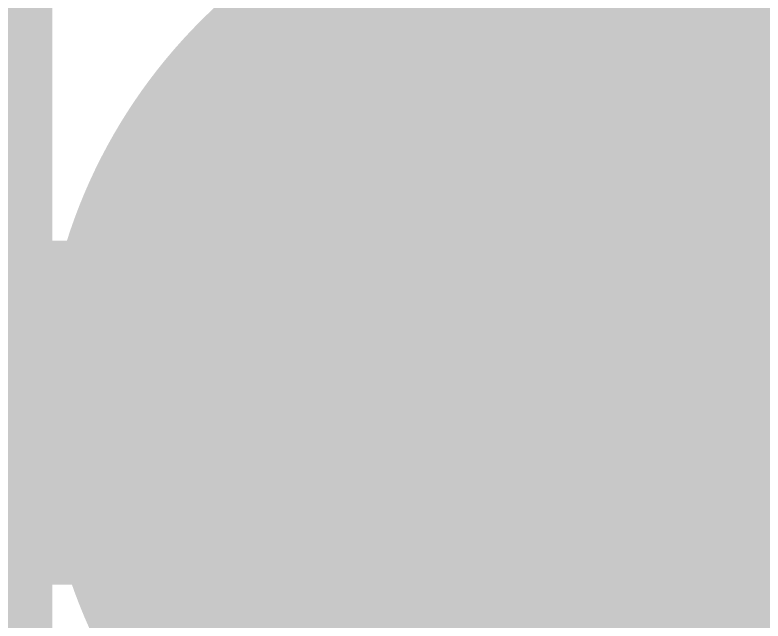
# Model space of a CAD drawing. Header units: inches. Extents: x 22 to 371, y 55 to 284.
# Drawn here: x 40.32 to 40.873, y 135.68 to 136.127 of the extents above; entities that cross this region are included whole.
import ezdxf

# ---------------------------------------------------------------- set-up
doc = ezdxf.new("R2010")
doc.units = ezdxf.units.IN
for name, color, linetype in [('Bottom Layer', 5, 'Continuous'), ('Bottom Solder', 6, 'Continuous'), ('Drill Drawing', 1, 'Continuous'), ('Layer 1', 16, 'Continuous'), ('Layer 2', 76, 'Continuous'), ('Top Layer', 1, 'Continuous'), ('Top Overlay', 2, 'Continuous'), ('Top Solder', 216, 'Continuous'), ('Via Holes', 16, 'Continuous')]:
    doc.layers.add(name, color=color, linetype=linetype)

# ---------------------------------------------------------------- blocks, each defined once
blk = doc.blocks.new('SOD_882_B__D___________123')
at = {"layer": 'Top Overlay'}
for points in [[(-0.68581, -0.48259, 0.127, 0.127, 0), (-0.68581, 0.48261, 0.127, 0.127, 0)], [(0.68579, 0.48261, 0.127, 0.127, 0), (-0.68581, 0.48261, 0.127, 0.127, 0)]]:
    blk.add_lwpolyline(points, format="xyseb", dxfattribs=at)
blk.add_lwpolyline([(-0.71756, 0.48261, 0.0635, 0.0635, 1), (-0.65406, 0.48261, 0.0635, 0.0635, 1)], format="xyseb", close=True, dxfattribs=at)
blk.add_lwpolyline([(-0.71756, 0.48261, 0.0635, 0.0635, 1), (-0.65406, 0.48261, 0.0635, 0.0635, 1)], format="xyseb", close=True, dxfattribs=at)

msp = doc.modelspace()

# ---------------------------------------------------------------- hatches: boundary and pattern name
at = {"layer": 'Bottom Layer'}
h = msp.add_hatch(color=5, dxfattribs=at)
edge = h.paths.add_edge_path()
edge.add_arc((40.7416, 135.8392), 0.3, 0, 360)
at = {"layer": 'Bottom Solder'}
h = msp.add_hatch(color=6, dxfattribs=at)
edge = h.paths.add_edge_path()
edge.add_arc((40.7416, 135.8392), 0.4016, 0, 360)
at = {"layer": 'Layer 1'}
h = msp.add_hatch(color=16, dxfattribs=at)
edge = h.paths.add_edge_path()
edge.add_arc((40.7416, 135.8392), 0.3, 0, 360)
at = {"layer": 'Layer 2'}
h = msp.add_hatch(color=76, dxfattribs=at)
edge = h.paths.add_edge_path()
edge.add_arc((40.7416, 135.8392), 0.3, 0, 360)
at = {"layer": 'Top Layer'}
h = msp.add_hatch(color=1, dxfattribs=at)
edge = h.paths.add_edge_path()
edge.add_arc((40.7416, 135.8392), 0.3, 0, 360)
at = {"layer": 'Top Solder'}
h = msp.add_hatch(color=216, dxfattribs=at)
edge = h.paths.add_edge_path()
edge.add_arc((40.7416, 135.8392), 0.4016, 0, 360)
at = {"layer": 'Via Holes'}
h = msp.add_hatch(color=7, dxfattribs=at)
edge = h.paths.add_edge_path()
edge.add_arc((40.7416, 135.8392), 0.15, 0, 360)

# ---------------------------------------------------------------- linework, layer by layer
at = {"layer": 'Drill Drawing'}
for points in [[(40.4876, 136.0932, 0.0508, 0.0508, 0), (40.7416, 135.9662, 0.0508, 0.0508, 0)], [(40.4876, 136.0932, 0.0508, 0.0508, 0), (40.6146, 135.8392, 0.0508, 0.0508, 0)], [(40.7416, 135.9662, 0.0508, 0.0508, 0), (40.9956, 136.0932, 0.0508, 0.0508, 0)], [(40.8686, 135.8392, 0.0508, 0.0508, 0), (40.9956, 136.0932, 0.0508, 0.0508, 0)], [(40.4876, 135.5852, 0.0508, 0.0508, 0), (40.6146, 135.8392, 0.0508, 0.0508, 0)], [(40.8686, 135.8392, 0.0508, 0.0508, 0), (40.9956, 135.5852, 0.0508, 0.0508, 0)], [(40.4876, 135.5852, 0.0508, 0.0508, 0), (40.7416, 135.7122, 0.0508, 0.0508, 0)], [(40.7416, 135.7122, 0.0508, 0.0508, 0), (40.9956, 135.5852, 0.0508, 0.0508, 0)]]:
    msp.add_lwpolyline(points, format="xyseb", dxfattribs=at)
for points in [[(40.4749, 136.0932, 0.0254, 0.0254, 1), (40.5003, 136.0932, 0.0254, 0.0254, 1)], [(40.4749, 136.0932, 0.0254, 0.0254, 1), (40.5003, 136.0932, 0.0254, 0.0254, 1)], [(40.7289, 135.9662, 0.0254, 0.0254, 1), (40.7543, 135.9662, 0.0254, 0.0254, 1)], [(40.7289, 135.9662, 0.0254, 0.0254, 1), (40.7543, 135.9662, 0.0254, 0.0254, 1)], [(40.6019, 135.8392, 0.0254, 0.0254, 1), (40.6273, 135.8392, 0.0254, 0.0254, 1)], [(40.6019, 135.8392, 0.0254, 0.0254, 1), (40.6273, 135.8392, 0.0254, 0.0254, 1)], [(40.8559, 135.8392, 0.0254, 0.0254, 1), (40.8813, 135.8392, 0.0254, 0.0254, 1)], [(40.8559, 135.8392, 0.0254, 0.0254, 1), (40.8813, 135.8392, 0.0254, 0.0254, 1)], [(40.7289, 135.7122, 0.0254, 0.0254, 1), (40.7543, 135.7122, 0.0254, 0.0254, 1)], [(40.7289, 135.7122, 0.0254, 0.0254, 1), (40.7543, 135.7122, 0.0254, 0.0254, 1)]]:
    msp.add_lwpolyline(points, format="xyseb", close=True, dxfattribs=at)
at = {"layer": 'Top Layer'}
for points in [[(40.73601, 135.83361, 0.254, 0.254, 0), (40.7416, 135.8392, 0.254, 0.254, 0)], [(39.80739, 135.83361, 0.254, 0.254, 0), (40.73601, 135.83361, 0.254, 0.254, 0)]]:
    msp.add_lwpolyline(points, format="xyseb", dxfattribs=at)
for points in [[(40.6781, 135.8392, 0.127, 0.127, 1), (40.8051, 135.8392, 0.127, 0.127, 1)], [(40.67251, 135.83361, 0.127, 0.127, 1), (40.79951, 135.83361, 0.127, 0.127, 1)], [(40.67251, 135.83361, 0.127, 0.127, 1), (40.79951, 135.83361, 0.127, 0.127, 1)]]:
    msp.add_lwpolyline(points, format="xyseb", close=True, dxfattribs=at)

# ---------------------------------------------------------------- block references
at = {"rotation": 270}
msp.add_blockref('SOD_882_B__D___________123', (39.80179, 135.478), dxfattribs=at)

doc.saveas('drawing.dxf')
